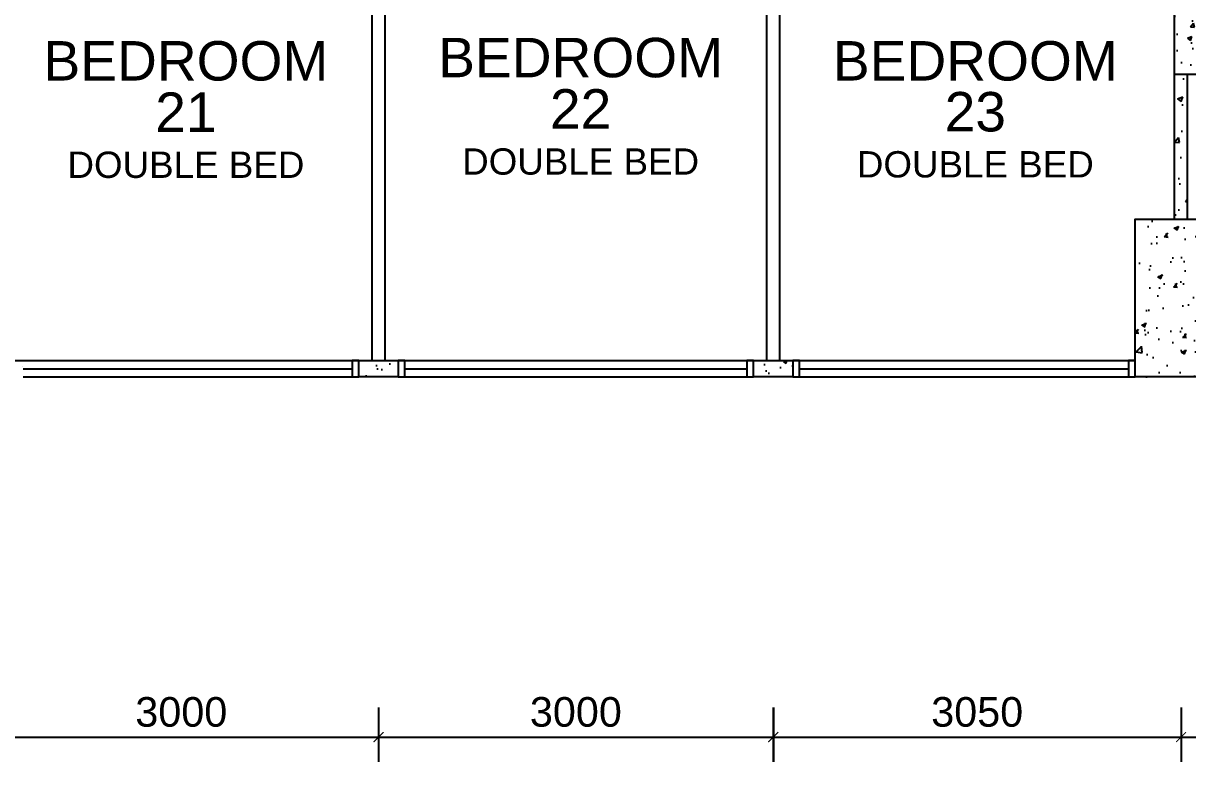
# Model space of a CAD drawing. Header units: millimetres. Extents: x 0 to 69068, y 299 to 37257.
# Drawn here: x 34800 to 43650, y 5546 to 11162 of the extents above; entities that cross this region are included whole.
import ezdxf
from ezdxf.enums import TextEntityAlignment as Align

# ---------------------------------------------------------------- set-up
doc = ezdxf.new("R2010")
doc.units = ezdxf.units.MM
doc.layers.get('Defpoints').update_dxf_attribs({"color": 8})
for name, color, linetype in [('Dry Wall', 8, 'Continuous'), ('GBP Dim', 8, 'Continuous'), ('GBP Text 200', 8, 'Continuous'), ('GBP Text 250', 8, 'Continuous'), ('hatch', 8, 'Continuous'), ('WALL-NEW', 8, 'Continuous'), ('WALL-STRUCTURE', 8, 'Continuous'), ('WINDOW', 8, 'Continuous'), ('WINDOW-MULLION', 8, 'Continuous'), ('zzz-room mix', 8, 'Continuous')]:
    doc.layers.add(name, color=color, linetype=linetype)
doc.styles.add('BH', font='arial.ttf')
doc.dimstyles.new('200 GBP', dxfattribs={"dimscale": 1.5, "dimtxt": 150, "dimasz": 50, "dimexe": 125, "dimexo": 50, "dimgap": 50, "dimtad": 1, "dimdec": 0, "dimzin": 0, "dimdsep": 46, "dimtxsty": 'BH', "dimblk": 'ARCHTICK', "dimcen": 0.09, "dimdle": 125, "dimclrd": 9, "dimclre": 9, "dimclrt": 1, "dimadec": 0, "dimazin": 0, "dimtfac": 1, "dimtdec": 0, "dimtix": 1, "dimtmove": 2, "dimatfit": 3, "dimldrblk": 'ARCHTICK', "dimfxl": 300, "dimfxlon": 1, "dimtolj": 1, "dimtzin": 0, "dimarcsym": 0})
pattern_1 = [(50, (-2500, -11527.6), (286.9041, -25.1009), [30, -330]), (355, (-2500, -11527.6), (-55.5005, 300.8769), [24, -264]), (100.4514, (-2476.1, -11529.68), (231.4038, 275.7758), [25.496, -280.4568]), (46.1842, (-2500, -11447.6), (426.8964, -66.2076), [45, -495]), (96.6356, (-2464.43, -11453.1), (373.865, 389.647), [38.244, -420.6852]), (351.1842, (-2500, -11447.6), (373.8648, 389.6474), [36, -396]), (21, (-2460, -11467.6), (238.7628, -161.0476), [30, -330]), (326, (-2460, -11467.6), (97.3261, 290.06), [24, -264]), (71.4514, (-2440.1, -11481), (336.089, 129.0122), [25.496, -280.4568]), (37.5, (-2500, -11527.59), (4.86394, 133.15754), [0, -260.8, 0, -268, 0, -265]), (7.5, (-2500, -11527.59), (105.2278, 157.7647), [0, -152.8, 0, -254.8, 0, -101]), (327.5, (-2589.2, -11527.59), (213.52897, -9.02195), [0, -100, 0, -312, 0, -414]), (317.5, (-2629.2, -11527.59), (233.2745, 40.042), [0, -130, 0, -207.2, 0, -294])]

# ---------------------------------------------------------------- blocks, each defined once
blk = doc.blocks.new('WINDOW MULLION2')
at = {"layer": 'WINDOW-MULLION', "ltscale": 100}
blk.add_lwpolyline([(25225.9, 19999.9), (25225.9, 20124.9), (25175.9, 20124.9), (25175.9, 19999.9)], close=True, dxfattribs=at)
blk = doc.blocks.new('_ArchTick')
at = {"color": 0, "const_width": 0.1}
blk.add_lwpolyline([(0.5, 0.5), (-0.5, -0.5)], dxfattribs=at)
blk = doc.blocks.new('*D266')
at = {"layer": 'Defpoints', "color": 0, "transparency": 16777216}
for p in [(34500.9, 8472.5), (37501, 7811.6), (37501, 5733.8)]:
    blk.add_point(p, dxfattribs=at)
at = {"layer": 'GBP Dim', "color": 9, "lineweight": -2, "transparency": 16777216}
for p, q in [((34500.9, 5958.8), (34500.9, 5546.3)), ((37501, 5958.8), (37501, 5546.3)), ((34313.4, 5733.8), (37688.5, 5733.8))]:
    blk.add_line(p, q, dxfattribs=at)
at = {"layer": 'GBP Dim', "color": 9, "lineweight": -2, "transparency": 16777216, "xscale": 75, "yscale": 75, "zscale": 75, "rotation": 180}
blk.add_blockref('_ArchTick', (34500.9, 5733.8), dxfattribs=at)
at = {"layer": 'GBP Dim', "color": 9, "lineweight": -2, "transparency": 16777216, "xscale": 75, "yscale": 75, "zscale": 75}
blk.add_blockref('_ArchTick', (37501, 5733.8), dxfattribs=at)
at = {"layer": 'GBP Dim', "transparency": 16777216, "insert": (36000.9, 5923.7), "char_height": 225, "attachment_point": 5, "style": 'BH'}
blk.add_mtext('\\A1;3000', dxfattribs=at)
blk = doc.blocks.new('*D267')
at = {"layer": 'Defpoints', "color": 0, "transparency": 16777216}
for p in [(37500, 7811.6), (40500, 7811.6), (40500, 5733.8)]:
    blk.add_point(p, dxfattribs=at)
at = {"layer": 'GBP Dim', "color": 9, "lineweight": -2, "transparency": 16777216}
for p, q in [((37500, 5958.8), (37500, 5546.3)), ((40500, 5958.8), (40500, 5546.3)), ((37312.5, 5733.8), (40687.5, 5733.8))]:
    blk.add_line(p, q, dxfattribs=at)
at = {"layer": 'GBP Dim', "color": 9, "lineweight": -2, "transparency": 16777216, "xscale": 75, "yscale": 75, "zscale": 75, "rotation": 180}
blk.add_blockref('_ArchTick', (37500, 5733.8), dxfattribs=at)
at = {"layer": 'GBP Dim', "color": 9, "lineweight": -2, "transparency": 16777216, "xscale": 75, "yscale": 75, "zscale": 75}
blk.add_blockref('_ArchTick', (40500, 5733.8), dxfattribs=at)
at = {"layer": 'GBP Dim', "transparency": 16777216, "insert": (39000, 5923.7), "char_height": 225, "attachment_point": 5, "style": 'BH'}
blk.add_mtext('\\A1;3000', dxfattribs=at)
blk = doc.blocks.new('*D268')
at = {"layer": 'Defpoints', "color": 0, "transparency": 16777216}
for p in [(43600, 8911.6), (40500.9, 7811.6, 0), (43600, 5733.8)]:
    blk.add_point(p, dxfattribs=at)
at = {"layer": 'GBP Dim', "color": 9, "lineweight": -2, "transparency": 16777216}
for p, q in [((40500.9, 5958.8), (40500.9, 5546.3)), ((43600, 5958.8), (43600, 5546.3)), ((40313.4, 5733.8), (43787.5, 5733.8))]:
    blk.add_line(p, q, dxfattribs=at)
at = {"layer": 'GBP Dim', "color": 9, "lineweight": -2, "transparency": 16777216, "xscale": 75, "yscale": 75, "zscale": 75, "rotation": 180}
blk.add_blockref('_ArchTick', (40500.9, 5733.8), dxfattribs=at)
at = {"layer": 'GBP Dim', "color": 9, "lineweight": -2, "transparency": 16777216, "xscale": 75, "yscale": 75, "zscale": 75}
blk.add_blockref('_ArchTick', (43600, 5733.8), dxfattribs=at)
at = {"layer": 'GBP Dim', "transparency": 16777216, "insert": (42050.4, 5923.7), "char_height": 225, "attachment_point": 5, "style": 'BH'}
blk.add_mtext('\\A1;3050', dxfattribs=at)
blk = doc.blocks.new('*D269')
at = {"layer": 'Defpoints', "color": 0, "transparency": 16777216}
for p in [(43600, 8911.6), (46768.7, 8572.5), (46768.7, 5733.8)]:
    blk.add_point(p, dxfattribs=at)
at = {"layer": 'GBP Dim', "color": 9, "lineweight": -2, "transparency": 16777216}
for p, q in [((43600, 5958.8), (43600, 5546.3)), ((46768.7, 5958.8), (46768.7, 5546.3)), ((43412.5, 5733.8), (46956.2, 5733.8))]:
    blk.add_line(p, q, dxfattribs=at)
at = {"layer": 'GBP Dim', "color": 9, "lineweight": -2, "transparency": 16777216, "xscale": 75, "yscale": 75, "zscale": 75, "rotation": 180}
blk.add_blockref('_ArchTick', (43600, 5733.8), dxfattribs=at)
at = {"layer": 'GBP Dim', "color": 9, "lineweight": -2, "transparency": 16777216, "xscale": 75, "yscale": 75, "zscale": 75}
blk.add_blockref('_ArchTick', (46768.7, 5733.8), dxfattribs=at)
at = {"layer": 'GBP Dim', "transparency": 16777216, "insert": (45184.3, 5923.7), "char_height": 225, "attachment_point": 5, "style": 'BH'}
blk.add_mtext('\\A1;3070', dxfattribs=at)

msp = doc.modelspace()

# ---------------------------------------------------------------- hatches: boundary and pattern name
at = {"layer": 'hatch'}
h = msp.add_hatch(dxfattribs=at)
h.set_pattern_fill('AR-CONC', color=256, scale=50, style=0)
h.set_pattern_definition([(50, (-581551.98, 734102.64), (358.63009, -31.37607), [37.5, -412.5]), (355, (-581551.98, 734102.64), (-69.37567, 376.09607), [30, -330]), (100.451444, (-581522.1, 734100.03), (289.25442, 344.72), [31.8701, -350.57106]), (46.1842, (-581552, 734202.64), (533.62067, -82.75964), [56.25, -618.75]), (96.635635, (-581507.5, 734195.75), (467.33097, 487.0593), [47.80517, -525.85688]), (351.184164, (-581552, 734202.64), (467.33097, 487.0593), [45, -495]), (21, (-581501.98, 734177.64), (298.45353, -201.309445), [37.5, -412.5]), (326, (-581501.98, 734177.64), (121.65767, 362.57502), [30, -330]), (71.451445, (-581477.1, 734160.87), (420.11119, 161.26558), [31.8701, -350.57106]), (37.5, (-581551.98, 734102.64), (6.079928, 166.446927), [0, -326, 0, -335, 0, -331.25]), (7.5, (-581551.98, 734102.64), (131.53477, 197.205856), [0, -191, 0, -318.5, 0, -126.25]), (327.5, (-581663.48, 734102.64), (266.911218, -11.277436), [0, -125, 0, -390, 0, -517.5]), (317.5, (-581713.48, 734102.64), (291.593085, 50.05249), [0, -162.5, 0, -259, 0, -367.5])])
h.paths.add_polyline_path([(43550, 10772.5), (43550, 15572.5), (44322.5, 15572.5), (44322.5, 15372.5), (43750, 15372.5), (43750, 13272.5), (46025, 13272.5), (46025, 15372.5), (45302.5, 15372.5), (45302.5, 15572.5), (46735, 15572.6), (46735, 15372.6), (46225, 15372.5), (46225, 13272.5), (48325, 13272.5), (48325, 15372.5), (47714.4, 15372.5), (47714.4, 15572.5), (48525, 15572.5), (48525, 12772.5), (48325, 12772.5), (48325, 13072.5), (43750, 13072.5), (43750, 10772.5)])
h = msp.add_hatch(dxfattribs=at)
h.set_pattern_fill('AR-CONC', color=256, scale=60, angle=0.00004, style=0)
h.set_pattern_definition([(50.00004, (-581551.98, 734102.64), (430.35614, -37.65097), [45, -495]), (355.00004, (-581552, 734102.64), (-83.25113, 451.31522), [36, -396]), (100.451486, (-581516.1, 734099.5), (347.105, 413.66425), [38.24412, -420.68527]), (46.18424, (-581552, 734222.64), (640.34487, -99.3111), [67.5, -742.5]), (96.63568, (-581498.6, 734214.37), (560.79674, 584.47157), [57.3662, -631.02826]), (351.184206, (-581552, 734222.64), (560.79674, 584.47157), [54, -594]), (21.00004, (-581491.98, 734192.64), (358.14441, -241.57107), [45, -495]), (326.00004, (-581492, 734192.64), (145.98888, 435.09013), [36, -396]), (71.451486, (-581462.13, 734172.5), (504.13329, 193.51906), [38.24411, -420.68527]), (37.500042, (-581551.98, 734102.64), (7.295768, 199.736318), [0, -391.2, 0, -402, 0, -397.5]), (7.500042, (-581551.98, 734102.64), (157.84155, 236.64714), [0, -229.2, 0, -382.2, 0, -151.5]), (327.500042, (-581685.78, 734102.64), (320.293472, -13.53269), [0, -150, 0, -468, 0, -621]), (317.50004, (-581745.78, 734102.64), (349.91166, 60.06324), [0, -195, 0, -310.8, 0, -441])])
h.paths.add_polyline_path([(43550, 9672.5), (43650, 9672.5), (43650, 10772.5), (43550, 10772.5)])
h = msp.add_hatch(dxfattribs=at)
h.set_pattern_fill('AR-CONC', color=256, scale=2, style=0)
h.set_pattern_definition([(50, (-578661.28, 750822.8), (364.36934, -31.87817), [38.1, -419.1]), (355, (-578661.28, 750822.8), (-70.48565, 382.11329), [30.48, -335.28]), (100.451, (-578630.9, 750820.15), (293.885, 350.23338), [32.38, -356.18]), (46.1842, (-578661.3, 750924.4), (542.15808, -84.08466), [57.15, -628.65]), (96.6356, (-578616.1, 750917.4), (474.80847, 494.8511), [48.57, -534.27]), (351.184, (-578661.3, 750924.4), (474.8092, 494.85024), [45.72, -502.92]), (21, (-578610.48, 750899), (303.22976, -204.53104), [38.1, -419.1]), (326, (-578610.48, 750899), (123.60406, 368.37593), [30.48, -335.28]), (71.4514, (-578585.2, 750881.97), (426.83298, 163.84572), [32.38, -356.18]), (37.5, (-578661.28, 750822.81), (6.177207, 169.110078), [0, -331.216, 0, -340.36, 0, -336.55]), (7.5, (-578661.28, 750822.81), (133.639325, 200.36115), [0, -194.056, 0, -323.596, 0, -128.27]), (327.5, (-578774.56, 750822.81), (271.18119, -11.457488), [0, -127, 0, -396.24, 0, -525.78]), (317.5, (-578825.36, 750822.8), (296.25836, 50.85298), [0, -165.1, 0, -263.144, 0, -373.38])])
h.paths.add_polyline_path([(43750, 8472.5), (43250, 8472.5), (43250, 9672.5), (43750, 9672.5)])
h = msp.add_hatch(dxfattribs=at)
h.set_pattern_fill('AR-CONC', color=256, scale=40, style=0)
h.set_pattern_definition([(50, (-581551.98, 734102.64), (286.904073, -25.100854), [30, -330]), (355, (-581551.98, 734102.64), (-55.50053, 300.87685), [24, -264]), (100.4514, (-581528.07, 734100.55), (231.40375, 275.77582), [25.49608, -280.456845]), (46.1842, (-581551.98, 734182.64), (426.89642, -66.2076), [45, -495]), (96.6356, (-581516.4, 734177.13), (373.86508, 389.64715), [38.24412, -420.6852]), (351.1842, (-581552, 734182.64), (373.86478, 389.64744), [36, -396]), (21, (-581511.98, 734162.64), (238.76282, -161.047556), [30, -330]), (326, (-581511.98, 734162.64), (97.32613, 290.06002), [24, -264]), (71.4514, (-581492.08, 734149.22), (336.08905, 129.0122), [25.49608, -280.456845]), (37.5, (-581551.98, 734102.64), (4.863942, 133.157542), [0, -260.8, 0, -268, 0, -265]), (7.5, (-581551.98, 734102.64), (105.227815, 157.764685), [0, -152.8, 0, -254.8, 0, -101]), (327.5, (-581641.18, 734102.64), (213.528974, -9.021949), [0, -100, 0, -312, 0, -414]), (317.5, (-581681.18, 734102.64), (233.274468, 40.041993), [0, -130, 0, -207.2, 0, -294])])
h.paths.add_polyline_path([(34200.9, 8597.4), (34800.9, 8597.4), (34800.9, 8472.4), (34200.9, 8472.4)])
h = msp.add_hatch(dxfattribs=at)
h.set_pattern_fill('AR-CONC', color=256, scale=40, style=0)
h.set_pattern_definition(pattern_1)
h.paths.add_polyline_path([(37600, 8472.4), (37600, 8597.4), (37550, 8597.4), (37550, 8597.3), (37450, 8597.3), (37450, 8597.4), (37400.9, 8597.4), (37400.9, 8472.4)])
h = msp.add_hatch(dxfattribs=at)
h.set_pattern_fill('AR-CONC', color=256, scale=40, style=0)
h.set_pattern_definition(pattern_1)
h.paths.add_polyline_path([(40650, 8472.4), (40650, 8597.4), (40350, 8597.4), (40350, 8472.4)])

# ---------------------------------------------------------------- linework, layer by layer
at = {"layer": 'Dry Wall'}
for points in [[(40450, 8597.4), (40550, 8597.4), (40549.9, 14922.4), (40449.9, 14922.4)], [(37450, 8597.4), (37550, 8597.4), (37550, 12222.3), (37450, 12222.3)]]:
    msp.add_lwpolyline(points, close=True, dxfattribs=at)
at = {"layer": 'WALL-NEW'}
for points in [[(43550, 9672.5), (43550, 10772.5)], [(43650, 9672.5), (43650, 10772.5)]]:
    msp.add_lwpolyline(points, dxfattribs=at)
at = {"layer": 'WALL-NEW', "elevation": 0}
msp.add_lwpolyline([(37350, 8597.4), (37650, 8597.4), (37650, 8472.4), (37350, 8472.4)], close=True, dxfattribs=at)
msp.add_lwpolyline([(37650, 8597.3), (37650, 8472.5)], dxfattribs=at)
at = {"layer": 'WALL-NEW'}
msp.add_lwpolyline([(40350, 8597.4), (40650, 8597.4), (40650, 8472.4), (40350, 8472.4)], close=True, dxfattribs=at)
at = {"layer": 'WALL-STRUCTURE'}
for points in [[(43550, 10772.5), (43550, 15572.5), (44322.5, 15572.5)], [(43750, 10772.5), (43550, 10772.5)], [(43550, 10772.5), (43550, 10772.5)], [(43750, 9672.5), (43750, 9672.5), (43750, 8472.5), (43250, 8472.5), (43250, 9672.5), (43750, 9672.5)]]:
    msp.add_lwpolyline(points, dxfattribs=at)
at = {"layer": 'WINDOW', "elevation": 0}
for points in [[(34800, 8597.4), (37300, 8597.4)], [(37700, 8597.4), (40300, 8597.4)], [(34800, 8534.9), (37300, 8534.9)], [(37700, 8534.9), (40300, 8534.9)], [(34800, 8472.4), (37300, 8472.4)], [(37700, 8472.4), (40300, 8472.4)]]:
    msp.add_lwpolyline(points, dxfattribs=at)
at = {"layer": 'WINDOW'}
for points in [[(40700, 8597.4), (43200, 8597.4)], [(40700, 8534.9), (43200, 8534.9)], [(40700, 8472.4), (43200, 8472.4)]]:
    msp.add_lwpolyline(points, dxfattribs=at)
at = {"layer": 'zzz-room mix'}
msp.add_lwpolyline([(43550, 9672.5), (43550, 14922.5), (38050, 14922.5), (38050, 14272.5), (36950, 14272.5), (36950, 14922.5), (32050, 14922.5), (32050, 14272.5), (30950, 14272.5), (30950, 14922.5), (25950, 14922.5), (25949.9, 14172.5), (24850, 14172.7), (24850, 14922.5), (21900, 14922.5), (21900, 11772.6), (22400, 11772.6), (22400, 8597.4), (43250, 8597.4), (43250, 9672.5)], close=True, dxfattribs=at)

# ---------------------------------------------------------------- block references
at = {"layer": 'WINDOW-MULLION'}
for p in [(12124.1, -11527.5, 0), (12474.1, -11527.5), (15124.1, -11527.5, 0), (15474.1, -11527.5, 0), (18024.1, -11527.5)]:
    msp.add_blockref('WINDOW MULLION2', p, dxfattribs=at)

# ---------------------------------------------------------------- texts
at = {"layer": 'GBP Text 200', "style": 'BH'}
for p in [(36036.1, 9985.9), (39036.1, 10010.7), (42036.1, 9989.3)]:
    msp.add_text('DOUBLE BED', height=200, dxfattribs=at).set_placement(p, align=Align.CENTER)
at = {"layer": 'GBP Text 250', "style": 'BH'}
for s, p in [('BEDROOM', (36036.1, 10726.2)), ('BEDROOM', (39036.1, 10751.1)), ('BEDROOM', (42036.1, 10726.2)), ('21', (36036.1, 10335.9)), ('22', (39036.1, 10360.7)), ('23', (42036.1, 10339.3))]:
    msp.add_text(s, height=300, dxfattribs=at).set_placement(p, align=Align.CENTER)

# ---------------------------------------------------------------- dimensions: what is measured, and where the dimension line sits
at = {"layer": 'GBP Dim'}
for base, p1, p2, text, picture, middle in [((43600, 5733.8), (40500.9, 7811.6, 0), (43600, 8911.6), '3050', '*D268', (42050.4, 5923.7)), ((46768.7, 5733.8), (43600, 8911.6), (46768.7, 8572.5), '3070', '*D269', (45184.3, 5923.7))]:
    dim = msp.add_linear_dim(base=base, p1=p1, p2=p2, text=text, dimstyle='200 GBP', override={"dimclrt": 256, "dimfxl": 150}, dxfattribs=at)
    dim.commit()
    dim.dimension.update_dxf_attribs({"geometry": picture, "text_midpoint": middle})
for base, p1, p2, picture, middle in [((37501, 5733.8), (34500.9, 8472.5), (37501, 7811.6), '*D266', (36000.9, 5923.7)), ((40500, 5733.8), (37500, 7811.6), (40500, 7811.6), '*D267', (39000, 5923.7))]:
    dim = msp.add_linear_dim(base=base, p1=p1, p2=p2, dimstyle='200 GBP', override={"dimclrt": 256, "dimfxl": 150}, dxfattribs=at)
    dim.commit()
    dim.dimension.update_dxf_attribs({"geometry": picture, "text_midpoint": middle})

doc.saveas('drawing.dxf')
